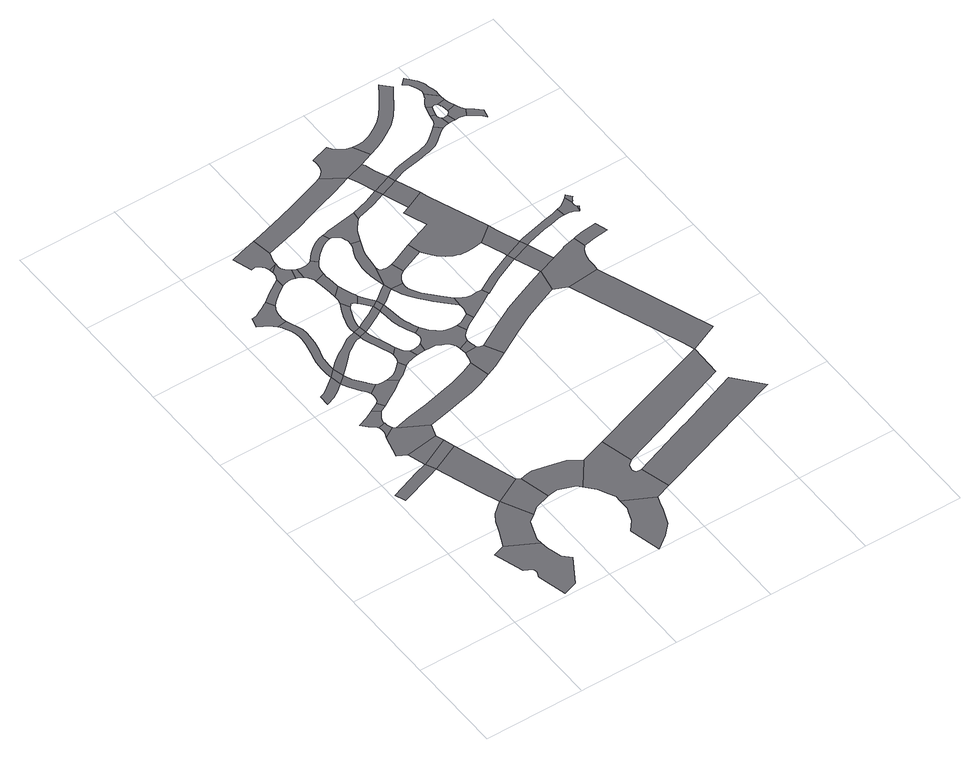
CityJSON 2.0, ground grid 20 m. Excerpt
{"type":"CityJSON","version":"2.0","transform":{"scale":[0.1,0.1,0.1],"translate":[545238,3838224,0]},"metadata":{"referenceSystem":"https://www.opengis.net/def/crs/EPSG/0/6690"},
"CityObjects":{
"road1":{"type":"Road","geometry":[{"type":"MultiSurface","lod":"1","boundaries":[[[0,1,2,3,4,5,6,7,8,9,10,11,12,13]]]}]},
"road2":{"type":"Road","geometry":[{"type":"MultiSurface","lod":"1","boundaries":[[[14,15,16,17,18,19]]]}]},
"road3":{"type":"Road","attributes":{"RoadStructureAttribute.sectionType":"1"},"geometry":[{"type":"MultiSurface","lod":"1","boundaries":[[[20,21,22,23,0,13,24,25,26]]]}]},
"road4":{"type":"Road","geometry":[{"type":"MultiSurface","lod":"1","boundaries":[[[27,28,29,30,31,32,33,34,35]]]}]},
"road5":{"type":"Road","geometry":[{"type":"MultiSurface","lod":"1","boundaries":[[[36,37,38,39,40,41,30,29,42,43,44,45]]]}]},
"road6":{"type":"Road","attributes":{"RoadStructureAttribute.sectionType":"1"},"geometry":[{"type":"MultiSurface","lod":"1","boundaries":[[[46,47,14,48]]]}]},
"road7":{"type":"Road","geometry":[{"type":"MultiSurface","lod":"1","boundaries":[[[48,14,19,49]]]}]},
"road8":{"type":"Road","geometry":[{"type":"MultiSurface","lod":"1","boundaries":[[[35,34,50,47,46,51,52]]]}]},
"road9":{"type":"Road","attributes":{"RoadStructureAttribute.sectionType":"1"},"geometry":[{"type":"MultiSurface","lod":"1","boundaries":[[[49,19,53,20,54]]]}]},
"road10":{"type":"Road","geometry":[{"type":"MultiSurface","lod":"1","boundaries":[[[55,56,57,58,59,60,61,62]]]}]},
"road11":{"type":"Road","geometry":[{"type":"MultiSurface","lod":"1","boundaries":[[[54,20,26,63,64,65,66]]]}]},
"road12":{"type":"Road","geometry":[{"type":"MultiSurface","lod":"1","boundaries":[[[67,36,45,68]]]}]},
"road13":{"type":"Road","geometry":[{"type":"MultiSurface","lod":"1","boundaries":[[[69,55,62,70]]]}]},
"road14":{"type":"Road","geometry":[{"type":"MultiSurface","lod":"1","boundaries":[[[71,72,73,74,70,62,75,76,77,78,79,80]]]}]},
"road15":{"type":"Road","geometry":[{"type":"MultiSurface","lod":"1","boundaries":[[[81,82,83,84,85,86,87,88,89,90,91,92,93,94,95,96,97,98,99,100,101,102,103,104,105,106,107,55,69]]]}]},
"road16":{"type":"Road","geometry":[{"type":"MultiSurface","lod":"1","boundaries":[[[108,109,80,79,110,111,112,67,68,113,114,115,116]]]}]},
"road17":{"type":"Road","geometry":[{"type":"MultiSurface","lod":"1","boundaries":[[[117,118,119,120,121,122,123,124,125,126,127,93,92,128,129,130,131,132,133]]]}]},
"road18":{"type":"Road","attributes":{"RoadStructureAttribute.sectionType":"1"},"geometry":[{"type":"MultiSurface","lod":"1","boundaries":[[[134,135,136,137,138,66,65,139,140,141,142,143]]]}]},
"road19":{"type":"Road","geometry":[{"type":"MultiSurface","lod":"1","boundaries":[[[144,145,146,147,148,149,150,151,152,69,70,153,154,155,156,157,158,159,160,161]]]}]},
"road20":{"type":"Road","attributes":{"RoadStructureAttribute.sectionType":"1"},"geometry":[{"type":"MultiSurface","lod":"1","boundaries":[[[162,163,164,165,166,167,168,169,170,171,172]]]}]},
"road21":{"type":"Road","attributes":{"RoadStructureAttribute.sectionType":"1"},"geometry":[{"type":"MultiSurface","lod":"1","boundaries":[[[173,174,175,176,177,178,179,180,52,51,181,182,183,184,185,186,187]]]}]},
"road22":{"type":"Road","geometry":[{"type":"MultiSurface","lod":"1","boundaries":[[[188,189,190,191,192,116,115,193,194,195]]]}]},
"road23":{"type":"Road","geometry":[{"type":"MultiSurface","lod":"1","boundaries":[[[196,197,198,117,133,199,200,201,202]]]}]},
"road24":{"type":"Road","geometry":[{"type":"MultiSurface","lod":"1","boundaries":[[[161,203,204,205,206,207,208,209,210,211]]]}]},
"road25":{"type":"Road","geometry":[{"type":"MultiSurface","lod":"1","boundaries":[[[212,144,161,211]]]}]},
"road26":{"type":"Road","geometry":[{"type":"MultiSurface","lod":"1","boundaries":[[[213,143,142,214,215,216,162,172,217,218,219,220,221,222,223]]]}]},
"road27":{"type":"Road","geometry":[{"type":"MultiSurface","lod":"1","boundaries":[[[224,225,226,208,207,227,228,188,195,229,230,231,232,233]]]}]},
"road28":{"type":"Road","geometry":[{"type":"MultiSurface","lod":"1","boundaries":[[[234,235,236,237,238,239,240,144,212,241,242,243,244,245,246,247]]]}]},
"road29":{"type":"Road","geometry":[{"type":"MultiSurface","lod":"1","boundaries":[[[248,249,250,251,252,253,254,255,256,257,258]]]}]},
"road30":{"type":"Road","geometry":[{"type":"MultiSurface","lod":"1","boundaries":[[[259,260,261,256,262,263,196,202,264,265,266,267,268]]]}]},
"road31":{"type":"Road","geometry":[{"type":"MultiSurface","lod":"1","boundaries":[[[269,270,271,233,232,272,273]]]}]},
"road32":{"type":"Road","geometry":[{"type":"MultiSurface","lod":"1","boundaries":[[[256,255,274,262]]]}]},
"road33":{"type":"Road","geometry":[{"type":"MultiSurface","lod":"1","boundaries":[[[275,276,277,278,279,212,211,280,281,282,283,284,285]]]}]},
"road34":{"type":"Road","geometry":[{"type":"MultiSurface","lod":"1","boundaries":[[[268,267,286,287,288]]]}]},
"road35":{"type":"Road","geometry":[{"type":"MultiSurface","lod":"1","boundaries":[[[289,290,291,292,293,294,234,247,295,296,297,298,299,300,301]]]}]},
"road36":{"type":"Road","geometry":[{"type":"MultiSurface","lod":"1","boundaries":[[[302,303,304,305,306,307,308,309,293,292]]]}]},
"road37":{"type":"Road","geometry":[{"type":"MultiSurface","lod":"1","boundaries":[[[310,311,312,313,288,287,314,315,316,306,305,317,318,319]]]}]},
"road38":{"type":"Road","geometry":[{"type":"MultiSurface","lod":"1","boundaries":[[[320,301,300,321,275,322]]]}]},
"road39":{"type":"Road","geometry":[{"type":"MultiSurface","lod":"1","boundaries":[[[323,324,325,326,327,328,329,285,330,331,332,333,334,335,336,337]]]}]},
"road40":{"type":"Road","geometry":[{"type":"MultiSurface","lod":"1","boundaries":[[[322,275,285,329]]]}]},
"road41":{"type":"Road","geometry":[{"type":"MultiSurface","lod":"1","boundaries":[[[338,339,340,341,342,343,337,336,344,345,346,347,269,273,348,349,350,351,352,353,354,355,356,357,358,359,360]]]}]},
"road42":{"type":"Road","geometry":[{"type":"MultiSurface","lod":"1","boundaries":[[[361,362,363,364,365,173,187,366,367,368]]]}]},
"road43":{"type":"Road","geometry":[{"type":"MultiSurface","lod":"1","boundaries":[[[369,370,356,355,363,362]]]}]},
"road44":{"type":"Road","geometry":[{"type":"MultiSurface","lod":"1","boundaries":[[[371,372,373,322,329,374,375,376]]]}]},
"road45":{"type":"Road","geometry":[{"type":"MultiSurface","lod":"1","boundaries":[[[377,378,379,380,381,310,319,382,383,384,385,386,387]]]}]},
"road46":{"type":"Road","geometry":[{"type":"MultiSurface","lod":"1","boundaries":[[[388,389,360,359,390,391]]]}]},
"road47":{"type":"Road","geometry":[{"type":"MultiSurface","lod":"1","boundaries":[[[376,392,393,394,395,396,397,398,399,400,401,402,403,404,405,406,407,408]]]}]},
"road48":{"type":"Road","geometry":[{"type":"MultiSurface","lod":"1","boundaries":[[[409,410,411,412,413,414,415,416,417,418,371,419,420,421,422,423,424]]]}]},
"road49":{"type":"Road","geometry":[{"type":"MultiSurface","lod":"1","boundaries":[[[425,426,427,428,429,419,371,376,408,430,431,432,433]]]}]},
"road50":{"type":"Road","attributes":{"RoadStructureAttribute.sectionType":"1"},"geometry":[{"type":"MultiSurface","lod":"1","boundaries":[[[434,435,436,437,438,439,248,258,440,441,442,443,444,445]]]}]},
"road51":{"type":"Road","geometry":[{"type":"MultiSurface","lod":"1","boundaries":[[[446,447,448,449,377,387,450,451,452,453,454,455,409,424,456,457,458,459]]]}]},
"road52":{"type":"Road","attributes":{"RoadStructureAttribute.sectionType":"1"},"geometry":[{"type":"MultiSurface","lod":"1","boundaries":[[[460,461,213,223,462,463]]]}]},
"road53":{"type":"Road","geometry":[{"type":"MultiSurface","lod":"1","boundaries":[[[464,465,466,467,400,399,468,469,470,388,391,471,472,473,474]]]}]},
"road54":{"type":"Road","geometry":[{"type":"MultiSurface","lod":"1","boundaries":[[[475,476,477,433,432,478,479]]]}]},
"road55":{"type":"Road","attributes":{"RoadStructureAttribute.sectionType":"1"},"geometry":[{"type":"MultiSurface","lod":"1","boundaries":[[[480,481,482,218,217,483,484,485]]]}]},
"road56":{"type":"Road","attributes":{"RoadStructureAttribute.sectionType":"1"},"geometry":[{"type":"MultiSurface","lod":"1","boundaries":[[[486,487,488,489,490,491,368,367,492,493,494,495,496,497]]]}]},
"road57":{"type":"Road","geometry":[{"type":"MultiSurface","lod":"1","boundaries":[[[498,499,500,446,459,501,502,503,504]]]}]},
"road58":{"type":"Road","geometry":[{"type":"MultiSurface","lod":"1","boundaries":[[[505,506,507,474,473,508,509,510]]]}]},
"road59":{"type":"Road","geometry":[{"type":"MultiSurface","lod":"1","boundaries":[[[511,512,513,514,515,516,517,518,475,479,519,520,521,522,523,524,525,526,527,528]]]}]},
"road60":{"type":"Road","geometry":[{"type":"MultiSurface","lod":"1","boundaries":[[[529,530,531,532,533,534,535,536,537,538,434,445,539,540,541]]]}]},
"road61":{"type":"Road","attributes":{"RoadStructureAttribute.sectionType":"1"},"geometry":[{"type":"MultiSurface","lod":"1","boundaries":[[[542,543,539,445,544,545,498,546]]]}]},
"road62":{"type":"Road","geometry":[{"type":"MultiSurface","lod":"1","boundaries":[[[546,498,504,547]]]}]},
"road63":{"type":"Road","attributes":{"RoadStructureAttribute.sectionType":"1"},"geometry":[{"type":"MultiSurface","lod":"1","boundaries":[[[547,504,548,515,514,549]]]}]},
"road64":{"type":"Road","attributes":{"RoadStructureAttribute.sectionType":"1"},"geometry":[{"type":"MultiSurface","lod":"1","boundaries":[[[550,528,527,551,505,552]]]}]},
"road65":{"type":"Road","geometry":[{"type":"MultiSurface","lod":"1","boundaries":[[[552,505,510,553]]]}]},
"road66":{"type":"Road","attributes":{"RoadStructureAttribute.sectionType":"1"},"geometry":[{"type":"MultiSurface","lod":"1","boundaries":[[[554,553,510,555,486,556]]]}]},
"road67":{"type":"Road","attributes":{"RoadStructureAttribute.sectionType":"1"},"geometry":[{"type":"MultiSurface","lod":"1","boundaries":[[[557,558,559,460,560]]]}]},
"road68":{"type":"Road","geometry":[{"type":"MultiSurface","lod":"1","boundaries":[[[561,562,563,556,486,497,564,558,557,565,566,567,568,569]]]}]},
"road69":{"type":"Road","geometry":[{"type":"MultiSurface","lod":"1","boundaries":[[[570,571,572,573,574,552,553,575,576,577,578,579]]]}]},
"road70":{"type":"Road","geometry":[{"type":"MultiSurface","lod":"1","boundaries":[[[580,581,582,583,584,585,586,587,588,589,590,591,546,547,592,593,594,595,596,597,598,599,600,601,602,603]]]}]},
"road71":{"type":"Road","attributes":{"RoadStructureAttribute.sectionType":"1"},"geometry":[{"type":"MultiSurface","lod":"1","boundaries":[[[604,605,606,607,608,609,610,611,612,541,540,613,614,615,616,617,618,619,620]]]}]},
"road72":{"type":"Road","attributes":{"RoadStructureAttribute.sectionType":"1"},"geometry":[{"type":"MultiSurface","lod":"1","boundaries":[[[621,622,623,624,561,569,625,626,627,628]]]}]},
"road73":{"type":"Road","geometry":[{"type":"MultiSurface","lod":"1","boundaries":[[[629,630,631,570,579,632,633,634,635,636,637,638,639]]]}]},
"road74":{"type":"Road","geometry":[{"type":"MultiSurface","lod":"1","boundaries":[[[636,635,640]]]}]},
"road75":{"type":"Road","geometry":[{"type":"MultiSurface","lod":"1","boundaries":[[[641,629,639,642,643,644,645]]]}]},
"road76":{"type":"Road","geometry":[{"type":"MultiSurface","lod":"1","boundaries":[[[646,647,648,649,580,603,650,651,652,653,654,655]]]}]},
"road77":{"type":"Road","geometry":[{"type":"MultiSurface","lod":"1","boundaries":[[[656,646,655,657,658,659]]]}]},
"road78":{"type":"Road","geometry":[{"type":"MultiSurface","lod":"1","boundaries":[[[660,661,652,651,662,663,664]]]}]},
"road79":{"type":"Road","geometry":[{"type":"MultiSurface","lod":"1","boundaries":[[[665,666,667,668,669,656,659,670,671,672,673,674]]]}]},
"road80":{"type":"Road","geometry":[{"type":"MultiSurface","lod":"1","boundaries":[[[675,676,677,678,679,680,664,663,681,682,683,684]]]}]},
"road81":{"type":"Road","geometry":[{"type":"MultiSurface","lod":"1","boundaries":[[[685,673,672,686,687,688,689,678,677]]]}]},
"road82":{"type":"Road","geometry":[{"type":"MultiSurface","lod":"1","boundaries":[[[690,691,692,693,694,695,696,697,698,699,700,701,702,703,704,705,665,674]]]}]},
"road83":{"type":"Road","geometry":[{"type":"MultiSurface","lod":"1","boundaries":[[[706,684,683,707,708,709,710]]]}]}
},
"vertices":[
[88,160,0],[65,152,0],[84,93,0],[99,85,0],[100,81,0],[101,76,0],[96,65,0],[111,6,0],[139,16,0],[171,69,0],[156,84,0],[152,100,0],[148,113,0],[147,129,0],
[91,398,0],[68,390,0],[6,367,0],[14,347,0],[80,370,0],[101,378,0],
[145,251,0],[122,231,0],[112,216,0],[103,193,0],[146,141,0],[160,181,0],[175,192,0],
[93,507,0],[91,513,0],[91,519,0],[77,515,0],[78,508,0],[78,501,0],[76,494,0],[73,489,0],[96,503,0],
[88,555,0],[73,547,0],[53,539,0],[63,527,0],[70,523,0],[74,520,0],[90,522,0],[91,528,0],[94,534,0],[102,545,0],
[145,443,0],[80,433,0],[151,427,0],
[158,405,0],
[62,443,0],[154,469,0],[101,498,0],
[132,287,0],[199,279,0],
[78,661,0],[58,645,0],[45,637,0],[37,634,0],[36,612,0],[54,619,0],[69,628,0],[82,639,0],
[186,201,0],[190,204,0],[222,214,0],[207,274,0],
[107,565,0],[115,552,0],
[92,675,0],[98,653,0],
[126,608,0],[121,615,0],[120,617,0],[105,637,0],[89,626,0],[103,605,0],[107,600,0],[109,597,0],[113,590,0],[131,603,0],
[92,687,0],[93,703,0],[93,704,0],[95,713,0],[99,727,0],[103,746,0],[105,763,0],[105,773,0],[104,783,0],[100,795,0],[95,807,0],[92,815,0],[73,813,0],[78,806,0],[81,800,0],[86,790,0],[89,780,0],[89,777,0],[90,773,0],[90,764,0],[88,749,0],[84,730,0],[80,716,0],[80,714,0],[78,706,0],[77,687,0],[77,672,0],
[144,600,0],[137,601,0],[114,584,0],[113,576,0],[111,570,0],[134,563,0],[150,573,0],[170,588,0],[154,601,0],
[89,873,0],[81,868,0],[78,866,0],[67,861,0],[58,856,0],[50,854,0],[47,854,0],[42,835,0],[47,833,0],[53,829,0],[62,823,0],[90,824,0],[90,834,0],[91,840,0],[94,849,0],[95,851,0],[98,857,0],
[304,259,0],[297,265,0],[272,270,0],[232,279,0],[222,277,0],[226,215,0],[242,217,0],[275,205,0],[282,197,0],[320,248,0],
[173,726,0],[169,725,0],[164,724,0],[153,720,0],[147,716,0],[132,706,0],[122,700,0],[108,689,0],[103,685,0],[116,670,0],[123,676,0],[127,680,0],[138,692,0],[149,699,0],[159,706,0],[168,710,0],[172,710,0],[175,711,0],
[316,133,0],[316,110,0],[314,105,0],[306,83,0],[289,63,0],[305,0,0],[332,20,0],[352,41,0],[366,76,0],[370,90,0],[374,103,0],
[295,551,0],[273,541,0],[247,532,0],[243,531,0],[214,524,0],[206,522,0],[175,514,0],[134,506,0],[183,475,0],[209,481,0],[224,485,0],[258,493,0],[281,501,0],[288,504,0],[304,511,0],
[193,624,0],[177,610,0],[176,609,0],[171,605,0],[165,603,0],[184,596,0],[185,596,0],[201,610,0],
[136,906,0],[127,900,0],[106,886,0],[103,863,0],[116,874,0],[127,881,0],[136,888,0],
[176,704,0],[178,700,0],[190,668,0],[196,652,0],[198,645,0],[210,657,0],[204,674,0],[191,708,0],[190,716,0],
[188,731,0],
[372,266,0],[300,177,0],[310,157,0],[316,145,0],[406,115,0],[390,173,0],[378,173,0],[375,181,0],[375,182,0],[378,193,0],[388,201,0],
[220,639,0],[218,641,0],[215,646,0],[198,640,0],[196,631,0],[211,615,0],[214,616,0],[221,618,0],[231,620,0],[226,635,0],
[193,797,0],[185,781,0],[182,774,0],[180,769,0],[176,756,0],[173,746,0],[172,736,0],[187,736,0],[188,743,0],[190,752,0],[194,763,0],[196,767,0],[199,775,0],[202,780,0],
[156,1004,0],[125,995,0],[102,988,0],[114,950,0],[122,953,0],[130,948,0],[137,941,0],[140,933,0],[156,938,0],[157,946,0],[163,965,0],
[161,919,0],[157,925,0],[156,930,0],[141,924,0],[140,914,0],[143,891,0],[151,893,0],[157,892,0],[165,890,0],[170,911,0],
[250,638,0],[245,636,0],[236,634,0],[245,621,0],[247,621,0],
[141,925,0],
[235,758,0],[222,750,0],[218,747,0],[212,744,0],[195,735,0],[191,716,0],[202,722,0],[216,729,0],[225,734,0],[236,741,0],[239,743,0],
[171,888,0],[177,884,0],[179,907,0],
[226,800,0],[223,805,0],[218,819,0],[214,832,0],[195,814,0],[195,806,0],[205,783,0],[207,785,0],[210,786,0],[211,785,0],[214,784,0],[217,780,0],[228,795,0],
[213,836,0],[211,856,0],[210,864,0],[210,871,0],[190,864,0],[191,854,0],[194,829,0],[194,827,0],
[209,910,0],[205,907,0],[198,905,0],[188,905,0],[183,879,0],[188,871,0],[189,868,0],[211,882,0],[214,891,0],[220,900,0],
[234,784,0],[222,775,0],[247,766,0],
[266,683,0],[263,690,0],[260,698,0],[257,713,0],[256,727,0],[255,728,0],[253,751,0],[239,738,0],[241,727,0],[242,710,0],[246,693,0],[248,688,0],[252,678,0],[258,665,0],[271,672,0],
[318,638,0],[306,640,0],[298,643,0],[290,649,0],[281,658,0],[277,663,0],[260,658,0],[260,653,0],[258,647,0],[256,643,0],[257,621,0],[269,620,0],[279,615,0],[288,611,0],[293,606,0],[299,598,0],[299,597,0],[301,590,0],[321,598,0],[323,605,0],[326,611,0],[335,620,0],[328,638,0],
[329,574,0],[325,577,0],[302,576,0],[300,566,0],[298,556,0],[325,520,0],[356,537,0],[337,572,0],
[324,583,0],[322,591,0],
[280,790,0],[272,784,0],[252,769,0],[261,756,0],[277,769,0],[285,775,0],
[262,948,0],[253,945,0],[240,939,0],[232,933,0],[221,923,0],[231,912,0],[241,921,0],[248,926,0],[258,931,0],[265,933,0],[267,933,0],
[357,651,0],[338,640,0],[345,627,0],[362,637,0],
[293,754,0],[299,744,0],[310,729,0],[322,715,0],[327,709,0],[336,699,0],[350,685,0],[359,675,0],[361,695,0],[348,709,0],[340,717,0],[333,725,0],[321,738,0],[312,752,0],[309,759,0],[308,767,0],[309,774,0],
[290,903,0],[288,895,0],[282,883,0],[277,869,0],[276,864,0],[273,845,0],[273,838,0],[273,834,0],[274,821,0],[276,807,0],[292,832,0],[293,842,0],[296,867,0],[297,871,0],[299,879,0],[307,899,0],
[313,821,0],[308,820,0],[302,821,0],[297,822,0],[294,826,0],[312,783,0],[318,791,0],[327,798,0],[319,822,0],
[334,1062,0],[324,1058,0],[289,1046,0],[261,1036,0],[228,1025,0],[175,1009,0],[186,971,0],[240,987,0],[268,997,0],[301,1008,0],[337,1020,0],[377,1035,0],
[337,961,0],[291,953,0],[277,951,0],[269,949,0],[271,934,0],[276,932,0],[281,928,0],[286,923,0],[288,916,0],[290,911,0],[317,922,0],[320,926,0],[329,938,0],[335,944,0],
[631,356,0],[467,299,0],[503,244,0],[629,291,0],
[400,683,0],[390,682,0],[381,683,0],[374,687,0],[360,669,0],[360,663,0],[358,657,0],[393,655,0],[414,668,0],[417,669,0],[411,683,0],
[370,844,0],[368,843,0],[328,825,0],[348,807,0],[376,819,0],
[639,266,0],[514,219,0],[509,217,0],[504,149,0],[533,160,0],[685,214,0],
[520,660,0],[491,649,0],[460,636,0],[423,620,0],[418,617,0],[389,602,0],[409,567,0],[411,568,0],[441,584,0],[476,599,0],[506,612,0],[512,614,0],
[397,982,0],[370,971,0],[354,966,0],[341,947,0],[358,952,0],[375,957,0],[403,968,0],
[495,725,0],[487,722,0],[443,701,0],[450,688,0],[493,708,0],[500,711,0],
[497,834,0],[473,895,0],[464,919,0],[459,934,0],[422,917,0],[407,911,0],[414,893,0],[425,865,0],[385,807,0],[395,794,0],[407,784,0],[418,778,0],[428,775,0],[431,773,0],[446,772,0],[459,773,0],[476,776,0],[509,802,0],
[415,1093,0],[406,1097,0],[400,1102,0],[394,1108,0],[389,1116,0],[352,1103,0],[353,1094,0],[352,1084,0],[349,1075,0],[343,1068,0],[415,1048,0],[441,1058,0],[425,1090,0],
[424,1024,0],[418,1042,0],[382,1024,0],[387,1011,0],[435,996,0],
[440,982,0],
[410,948,0],[441,981,0],
[515,786,0],[493,732,0],[532,740,0],
[538,725,0],
[550,694,0],[513,679,0],[557,674,0],
[603,608,0],[539,602,0],[622,380,0],[688,381,0],
[613,692,0],[588,686,0],[582,683,0],[527,607,0],[604,620,0],[604,635,0],[606,648,0],[611,659,0],[618,668,0],
[629,765,0],[616,761,0],[597,757,0],[580,753,0],[541,743,0],[546,729,0],[583,739,0],[600,742,0],[619,747,0],[631,748,0],
[568,1050,0],[561,1044,0],[546,1031,0],[537,1025,0],[528,1021,0],[523,1019,0],[515,1017,0],[499,1014,0],[467,1008,0],[465,1007,0],[457,1005,0],[443,999,0],[443,984,0],[449,986,0],[462,991,0],[471,994,0],[502,999,0],[519,1003,0],[528,1005,0],[533,1007,0],[544,1011,0],[555,1019,0],[571,1033,0],[580,1038,0],
[548,1186,0],[536,1167,0],[520,1144,0],[507,1127,0],[493,1114,0],[479,1104,0],[463,1095,0],[448,1090,0],[436,1089,0],[460,1065,0],[475,1073,0],[492,1083,0],[509,1094,0],[525,1110,0],[540,1129,0],[556,1154,0],[566,1168,0],
[663,700,0],[653,699,0],[635,697,0],[618,693,0],[631,670,0],[639,672,0],[655,674,0],[671,675,0],
[655,780,0],[645,772,0],[638,768,0],[641,747,0],[646,746,0],[652,744,0],[659,740,0],[661,753,0],[659,757,0],[659,761,0],[660,764,0],
[665,750,0],
[660,786,0],[663,768,0],[664,770,0],[666,773,0],[668,775,0],
[578,1074,0],[577,1069,0],[576,1062,0],[573,1055,0],[589,1041,0],[594,1041,0],[591,1059,0],[588,1063,0],[587,1067,0],[588,1071,0],
[584,1095,0],[589,1076,0],[591,1084,0],[594,1090,0],
[598,1057,0],[597,1057,0],[599,1042,0],[608,1042,0],[604,1058,0],
[600,1124,0],[596,1117,0],[596,1115,0],[592,1110,0],[587,1103,0],[597,1091,0],[600,1092,0],[604,1090,0],[621,1093,0],[620,1103,0],
[632,1061,0],[629,1069,0],[628,1072,0],[611,1066,0],[609,1063,0],[607,1061,0],[617,1042,0],[624,1041,0],[630,1039,0],[638,1052,0],
[623,1084,0],[606,1087,0],[607,1084,0],[609,1081,0],[610,1072,0],
[620,1108,0],[620,1116,0],[619,1125,0],[617,1131,0],[616,1136,0],[615,1140,0],[613,1146,0],[608,1156,0],[602,1163,0],[593,1174,0],[582,1163,0],[591,1154,0],[595,1148,0],[598,1141,0],[600,1133,0],[601,1130,0],
[650,1044,0],[641,1032,0],[653,1022,0],[658,1015,0],[662,1033,0]
]}
